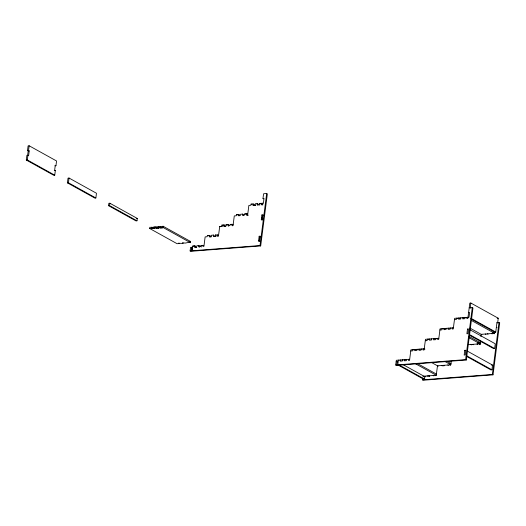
<?xml version="1.0" encoding="UTF-8"?>
<svg xmlns="http://www.w3.org/2000/svg" width="526" height="526" viewBox="0 0 526 526"><rect width="100%" height="100%" fill="white"/><g stroke="black" fill="none" stroke-linecap="round" stroke-linejoin="round"><path stroke-width="0.79" d="M55.953 165.716L55.269 165.335L54.665 170.062L55.348 170.444L54.743 175.178L53.718 175.257L26.3 160.042L26.905 155.315L28.621 155.611L29.226 150.883L27.51 150.581L28.115 145.853L29.147 145.774L56.558 160.982L55.953 165.716L54.928 165.795M27.589 155.689L28.2 150.962L27.51 150.581M54.743 175.178L27.326 159.963L27.937 155.236M28.542 150.502L29.147 145.774M67.42 182.857L68.032 178.13L69.057 178.051L96.468 193.259L95.864 197.993L94.838 198.072L67.42 182.857L68.452 182.778L95.864 197.993M68.452 182.778L69.057 178.051M108.547 205.679L108.849 203.312L109.875 203.233L137.293 218.441L136.99 220.808L135.958 220.887L108.547 205.679L109.572 205.6L136.99 220.808M109.572 205.6L109.875 203.233M149.667 228.494L149.818 227.311L154.618 227.377L153.927 226.995L153.776 228.179L154.466 228.56L149.667 228.494L177.084 243.702L179.136 243.545L178.452 243.17L181.194 243.387L183.252 243.229L182.561 242.848L185.303 243.071L188.735 242.374L190.445 242.677L190.596 241.493L163.185 226.279L162.153 226.358L162.001 227.541L162.685 227.922L157.892 227.863L158.043 226.68L161.811 226.818L161.66 228.001M151.725 228.337L151.876 227.153M152.409 228.718L152.56 227.534M157.892 227.863L158.576 228.238L156.518 228.396L155.834 228.021L155.985 226.837L153.927 226.995M156.518 228.396L156.669 227.219L155.985 226.837M159.95 227.699L160.101 226.522M160.634 228.08L160.785 226.897M190.445 242.677L163.034 227.462L163.185 226.279M263.671 198.854L262.98 198.473L263.592 193.746L266.675 193.509L267.359 193.89L260.692 245.925L190.787 251.31L190.103 250.928L190.557 247.384L192.615 247.227L192.766 246.043L194.824 245.885L195.508 246.267L195.356 247.444L196.724 247.338M191.208 250.258L191.51 247.897L192.536 247.818L192.233 250.179L191.208 250.258L191.891 250.639L192.194 248.279L191.51 247.897M195.356 247.444L194.673 247.069L194.824 245.885M198.933 245.563L199.617 245.944L199.466 247.128L198.782 246.747L198.933 245.563L196.875 245.727L196.724 246.904L194.673 247.069M201.524 246.97L200.84 246.589L200.991 245.405L203.733 245.629M203.049 245.248L202.891 246.431L203.924 246.352L205.133 236.891L207.191 236.733L207.343 235.549L209.401 235.392L210.084 235.773L209.933 236.956L211.301 236.851M209.933 236.956L209.249 236.575L209.401 235.392M209.249 236.575L211.301 236.417L211.452 235.234L213.51 235.076L213.359 236.259L216.101 236.476M214.043 236.641L214.194 235.457L213.51 235.076M215.417 236.102L215.568 234.918L218.31 235.135M218.159 236.319L217.468 235.944L217.619 234.76M222.452 226.621L219.71 226.404L218.5 235.858L217.468 235.944M221.768 226.239L221.919 225.062L223.971 224.898L224.661 225.279L224.51 226.463L225.878 226.358M224.51 226.463L223.82 226.081L223.971 224.898M228.619 226.147L228.771 224.964L228.087 224.582L226.029 224.74L225.878 225.924L223.82 226.081M228.087 224.582L227.936 225.766L229.987 225.608L230.145 224.424L232.196 224.267L232.88 224.648L232.729 225.832L232.045 225.45L232.196 224.267M238.548 214.411L238.396 215.594L239.087 215.976L239.238 214.792L238.548 214.411L236.496 214.569L236.345 215.752L234.287 215.91L233.077 225.371L232.045 225.45M238.396 215.594L240.454 215.436L240.606 214.253L242.664 214.095L242.512 215.272L244.564 215.114L244.715 213.937L246.773 213.773L247.457 214.154L247.305 215.338L246.622 214.956L246.773 213.773M243.196 215.653L243.347 214.47L242.664 214.095M248.338 215.259L247.647 214.878L248.864 205.416L250.915 205.258L251.066 204.075L253.124 203.917L253.808 204.298L253.657 205.482L252.973 205.101L253.124 203.917M254.347 205.429L255.715 205.324L255.031 204.943L255.182 203.759L257.24 203.601L257.924 203.983L257.773 205.166M257.24 203.601L257.089 204.785L259.824 205.008M259.14 204.627L259.292 203.444L261.35 203.286L262.033 203.667L261.882 204.844L262.915 204.765L261.198 204.469L261.35 203.286M262.224 204.39L262.375 203.207L263.408 203.128L264.013 198.394L262.98 198.473M259.851 236.621L259.246 241.349L258.555 240.967L259.16 236.24L260.876 236.542L259.16 236.24M261.889 214.95L262.573 215.331L261.968 220.065L261.284 219.684L261.889 214.95L263.605 215.252M260.271 241.27L259.588 240.888L260.192 236.161M263 219.986L262.31 219.605L262.921 214.871M260.692 245.925L260.008 245.543L266.675 193.509M469.199 307.828L472.282 307.592L472.973 307.973L466.306 360.008L396.4 365.399L395.716 365.018L396.321 360.284L409.688 359.258M400.431 359.968L400.279 361.152L402.337 360.994L402.489 359.81L403.172 360.192M406.605 359.495L406.453 360.678L404.395 360.836L404.547 359.652L405.23 360.034M408.656 359.337L408.505 360.52L409.537 360.435L410.898 349.797L424.258 348.764L424.949 349.146M415.007 349.474L414.856 350.658L416.914 350.5L417.065 349.317L417.749 349.698M423.233 348.843L423.082 350.027L424.107 349.948L425.475 339.303L438.835 338.271M480.915 336.594L481.205 334.332L494.565 333.306L494.716 332.123L495.748 332.044L496.958 322.583L499.7 322.806L493.033 374.841L423.128 380.226L422.444 379.844L422.674 378.076M429.584 338.987L429.433 340.171L431.491 340.013L431.642 338.829M397.505 364.728L423.548 379.174L424.574 379.095L424.883 376.734L403.061 364.623M437.81 338.349L437.658 339.533L438.684 339.454L440.052 328.809L453.412 327.783M422.897 376.3L436.264 375.268L437.474 365.807L450.841 364.781L451.282 361.336M446.219 328.336L446.068 329.519L444.01 329.677L444.161 328.494L444.845 328.875L442.103 328.651L441.952 329.835L439.9 329.993M452.386 327.862L452.235 329.046L453.261 328.967L454.628 318.322L469.014 317.211L469.626 312.483L468.594 312.562M460.796 317.849L460.644 319.026L458.587 319.183L458.738 318.006L459.422 318.381L458.054 318.493M466.963 317.369L466.812 318.552L467.838 318.473L469.81 303.101L470.836 303.022L498.247 318.23L497.642 322.964L496.958 322.583M470.836 303.022L470.231 307.749L470.915 308.131M466.306 360.008L465.622 359.626L472.282 307.592M477.746 342.801L479.114 342.689L478.962 343.873L480.679 344.175L468.732 337.547M479.646 344.254L479.797 343.07L479.114 342.689M480.435 340.355L479.988 343.794L468.686 344.668M492.323 332.307L493.69 332.202L493.539 333.385L494.223 333.767M466.26 356.214L490.896 369.883L491.928 369.804L492.533 365.077L467.193 351.013M469.692 335.318L493.625 348.6L494.657 348.521L495.262 343.787L469.922 329.73M493.033 374.841L492.349 374.459L499.016 322.425M28.2 150.962L29.226 150.883M26.3 160.042L27.326 159.963M54.323 170.523L55.348 170.444M262.033 203.667L259.292 203.444M252.973 205.101L255.031 204.943M136.26 218.52L137.293 218.441M237.864 214.897L239.238 214.792M247.457 214.154L244.715 213.937M246.622 214.956L247.647 214.878M156.669 227.219L158.043 227.114M261.284 219.684L262.31 219.605M153.776 228.179L155.834 228.021M162.001 227.541L163.034 227.462M223.287 225.384L224.661 225.279M232.88 224.648L230.145 224.424M210.084 235.773L207.343 235.549M189.57 241.572L190.596 241.493M258.555 240.967L259.588 240.888M195.508 246.267L192.766 246.043M198.782 246.747L200.84 246.589M190.103 250.928L260.008 245.543M454.471 319.506L456.529 319.348L456.68 318.164L457.364 318.546M497.221 318.309L498.247 318.23M493.007 332.688L495.407 332.504L470.783 318.841M429.584 339.421L427.533 339.145L427.375 340.329L425.324 340.486L426.007 340.868M477.746 343.228L479.797 343.07M415.007 349.908L412.956 349.639L412.805 350.816L410.747 350.98M396.17 361.467L398.228 361.309L398.379 360.126L399.063 360.507M395.716 365.018L465.622 359.626M442.958 365.82L444.332 365.715L443.642 365.333M491.508 365.156L492.533 365.077M423.851 376.813L424.883 376.734M422.444 379.844L492.349 374.459M496.353 327.31L497.037 327.691M471.112 318.375L495.748 332.044M262.375 203.207L263.066 203.588M493.69 332.202L494.374 332.583M471.335 320.413L494.565 333.306M261.198 204.469L261.882 204.844M465.589 317.908L464.905 317.526L464.754 318.71L462.696 318.868L462.847 317.684L463.537 318.066M491.481 333.543L492.172 333.925M487.372 333.859L488.056 334.24M251.066 204.075L251.757 204.456M485.314 334.017L485.998 334.398M469.942 328.086L481.888 334.714M261.586 217.317L262.27 217.698M469.31 334.457L494.657 348.521M468.883 336.364L480.83 342.991M451.012 328.402L450.328 328.02L450.177 329.204L448.119 329.361L448.27 328.178L448.961 328.559M476.904 344.03L477.595 344.412M472.795 344.352L473.479 344.734M236.496 214.569L237.18 214.95M470.737 344.51L471.428 344.892M436.442 338.889L435.752 338.514L435.6 339.691L433.549 339.855L433.7 338.672L434.384 339.046M466.588 355.747L491.928 369.804M226.029 224.74L226.713 225.121M221.919 225.062L222.603 225.437M219.71 226.404L220.394 226.778M446.765 361.25L450.992 363.597M450.65 364.058L449.96 363.676L449.809 364.86L450.499 365.235M445.206 361.651L450.841 364.781M215.568 234.918L216.252 235.3M421.865 349.382L421.175 349.001L421.024 350.185L418.972 350.342L419.123 349.159L419.807 349.54M447.757 365.018L448.441 365.399M441.59 365.491L442.274 365.872M431.846 362.684L438.158 366.188M417.407 363.538L436.416 374.085M415.145 363.551L436.264 375.268M200.991 245.405L201.675 245.787M435.239 375.347L435.922 375.728M433.181 375.505L433.865 375.886M429.065 375.827L429.755 376.202L427.013 375.985M158.043 226.68L158.727 227.054M424.955 376.143L425.639 376.524M398.53 364.649L424.574 379.095M397.123 361.98L396.821 364.347L397.847 364.268L398.149 361.901L397.123 361.98M464.774 350.323L464.169 355.057L465.194 354.978L465.806 350.244L464.774 350.323M467.502 329.039L466.897 333.767L467.923 333.688L468.528 328.96L467.502 329.039"/></g></svg>
